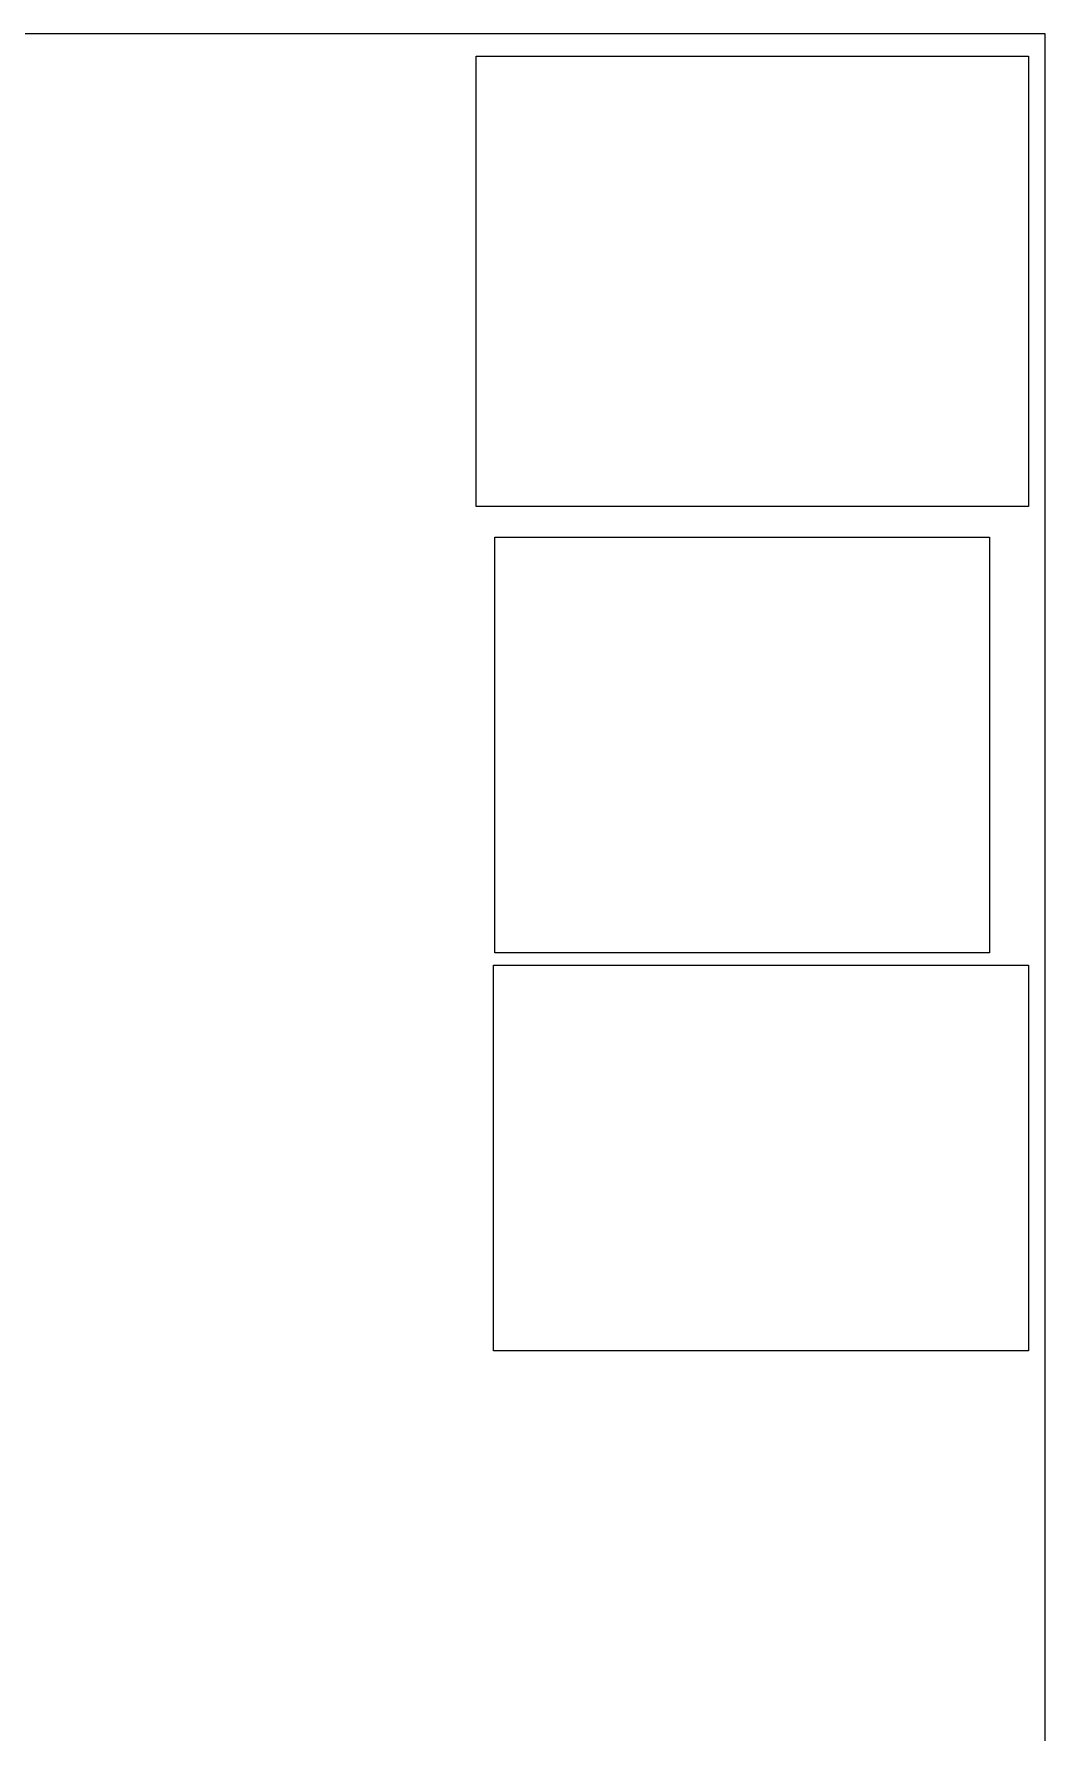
# Model space of a CAD drawing. Header units: millimetres. Extents: x 11758 to 17968, y 3782 to 8272.
# Drawn here: x 16602 to 17968, y 5977 to 8272 of the extents above; entities that cross this region are included whole.
import ezdxf

# ---------------------------------------------------------------- set-up
doc = ezdxf.new("R2010")
doc.units = ezdxf.units.MM
doc.header["$LTSCALE"] = 0.1
doc.header["$XCLIPFRAME"] = 2
doc.layers.add('Nekreslit', color=6, linetype='Continuous', plot=False)
picture_1 = doc.add_image_def('image1.jpg', size_in_pixel=(1600, 1200))
picture_2 = doc.add_image_def('image2.jpg', size_in_pixel=(1600, 1200))
picture_3 = doc.add_image_def('image3.jpg', size_in_pixel=(1600, 1200))

msp = doc.modelspace()

# ---------------------------------------------------------------- linework, layer by layer
at = {"layer": 'Nekreslit'}
msp.add_lwpolyline([(11758.3, 3781.7), (17968.3, 3781.7), (17968.3, 8271.7), (11758.3, 8271.7)], close=True, dxfattribs=at)

# ---------------------------------------------------------------- pictures from other files: only their frames are drawn
image = msp.add_image(picture_1, insert=(16589.6, 7316.9), size_in_units=(1715.3, 1286.5))
image.set_boundary_path([(568.58, 337.02), (1264.46, 904.78)])
image = msp.add_image(picture_2, insert=(16621.8, 6673.7), size_in_units=(1716.7, 1287.5))
image.set_boundary_path([(561.77, 343.94), (1184.7, 867.45)])
image = msp.add_image(picture_3, insert=(16609.1, 6082.2), size_in_units=(1716.8, 1287.6))
image.set_boundary_path([(571.77, 331.98), (1245.23, 817.61)])

doc.saveas('drawing.dxf')
